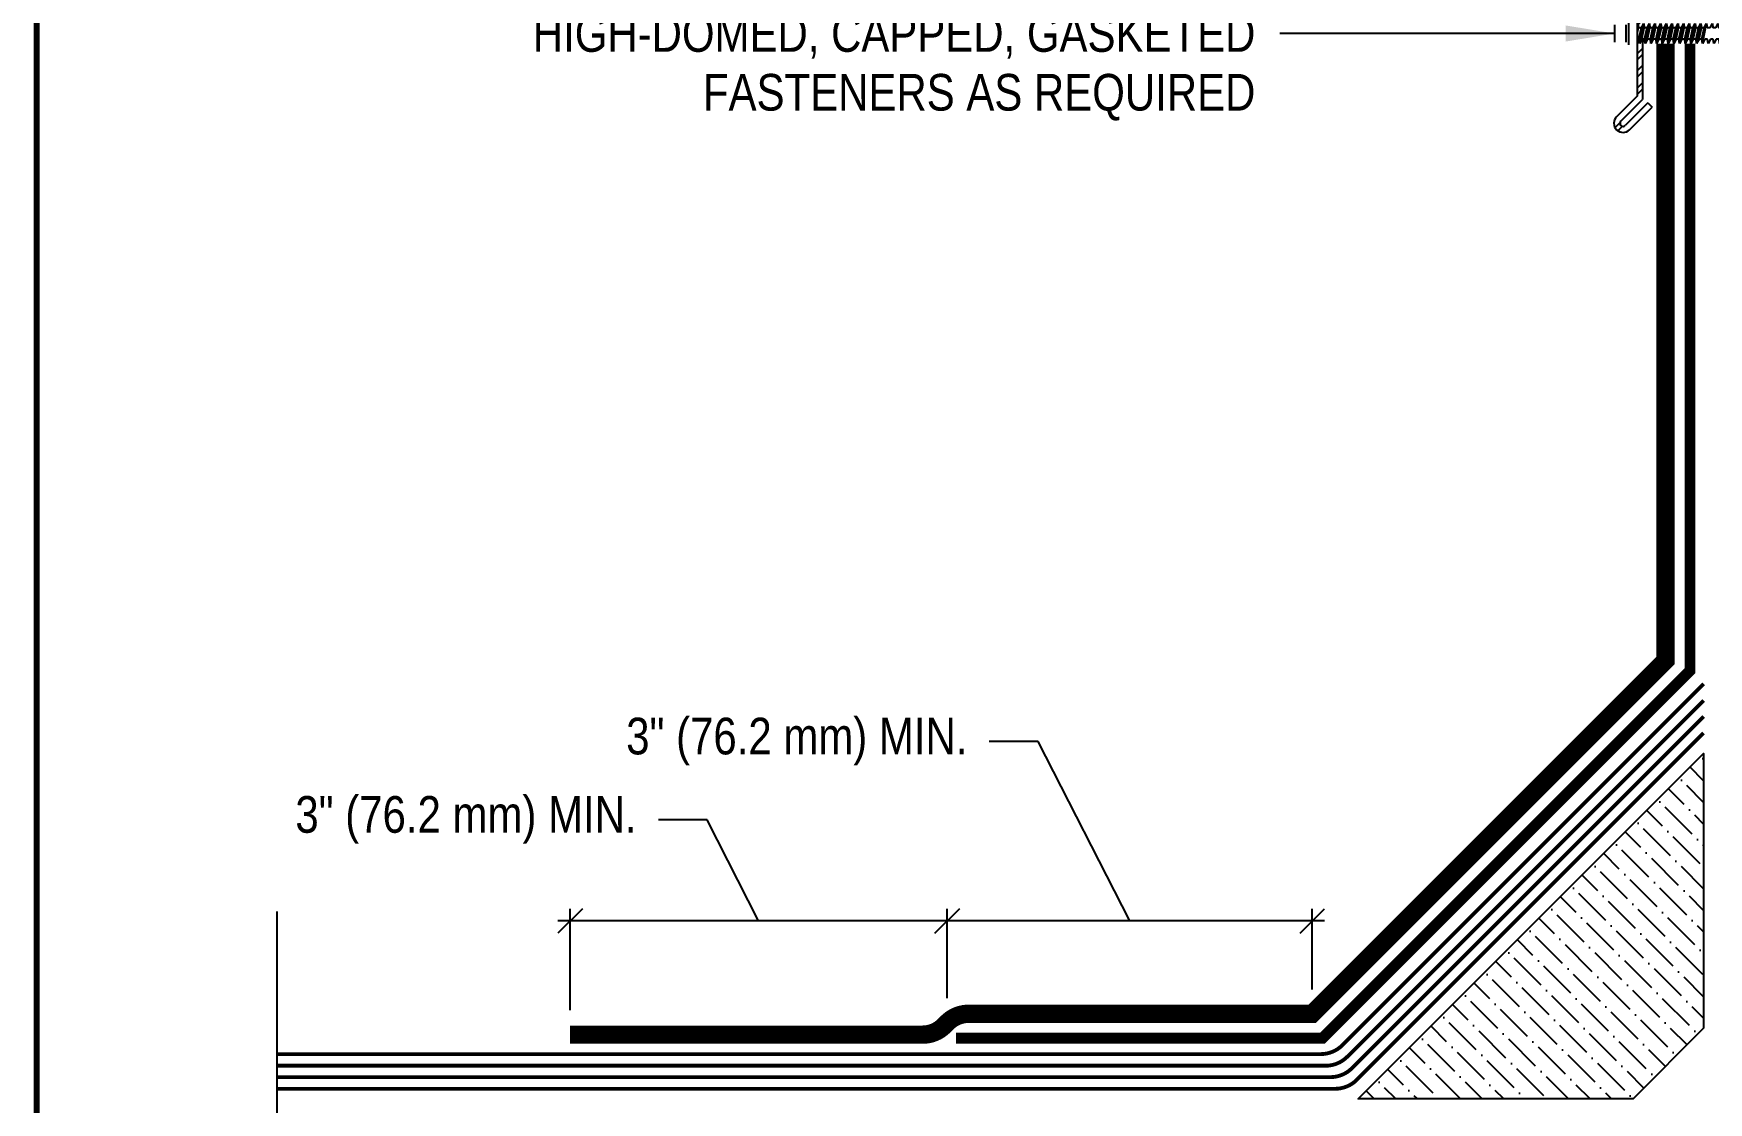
# Model space of a CAD drawing. Header units: inches. Extents: x -556 to -536, y -151 to -134.3.
# Drawn here: x -556 to -547.42, y -145.74 to -140.26 of the extents above; entities that cross this region are included whole.
import ezdxf
from ezdxf.enums import TextEntityAlignment as Align

# ---------------------------------------------------------------- set-up
doc = ezdxf.new("R2010")
doc.units = ezdxf.units.IN
doc.header["$MEASUREMENT"] = 0
doc.layers.get('0').update_dxf_attribs({"linetype": 'CONTINUOUS'})
doc.layers.get('DEFPOINTS').update_dxf_attribs({"linetype": 'CONTINUOUS'})
for name, color, linetype in [('FSBP-ACCESSORY-FIRESTONE', 7, 'CONTINUOUS'), ('FSBP-ACCESSORY-OTHER', 7, 'CONTINUOUS'), ('FSBP-ANNO-LABEL', 7, 'CONTINUOUS'), ('FSBP-COVERBOARD_CANT', 46, 'CONTINUOUS'), ('FSBP-INSULATION', 7, 'CONTINUOUS'), ('FSBP-MEMBRANE', 7, 'CONTINUOUS'), ('FSBP-TTLB-BORDER', 7, 'CONTINUOUS'), ('FSBP-TTLB-TEXT', 7, 'CONTINUOUS')]:
    doc.layers.add(name, color=color, linetype=linetype)
doc.styles.add('ARIAL', font='ARIAL.TTF')
doc.styles.add('ARIAL_BOLD', font='ariblk.TTF')
doc.styles.add('ARIAL_NAR', font='ARIALN.TTF')
doc.dimstyles.new('FSBP-DIM', dxfattribs={"dimtxt": 0.1875, "dimasz": 0.125, "dimexe": 0.0625, "dimexo": 0.125, "dimgap": 0.125, "dimtad": 0, "dimdec": 0, "dimzin": 1, "dimdsep": 46, "dimlunit": 4, "dimtxsty": 'ARIAL_NAR', "dimblk": 'OBLIQUE', "dimcen": 0.09375, "dimdle": 0.0625, "dimclrd": 256, "dimclre": 256, "dimclrt": 256, "dimadec": 0, "dimazin": 0, "dimtfac": 1, "dimtdec": 0, "dimtmove": 1, "dimatfit": 3, "dimfxl": 0, "dimtolj": 1, "dimtzin": 0, "dimlwd": -1, "dimlwe": -1, "dimarcsym": 0})
doc.dimstyles.new('FSBP-LEADER', dxfattribs={"dimtxt": 0.1875, "dimasz": 0.25, "dimexe": 0.0625, "dimexo": 0.125, "dimgap": 0.125, "dimtad": 0, "dimtih": 1, "dimtoh": 1, "dimdec": 4, "dimzin": 0, "dimdsep": 46, "dimlunit": 4, "dimtxsty": 'ARIAL_NAR', "dimcen": 0.09375, "dimclrd": 256, "dimclre": 256, "dimclrt": 256, "dimadec": 0, "dimazin": 0, "dimtfac": 1, "dimtdec": 4, "dimtofl": 0, "dimtmove": 0, "dimatfit": 3, "dimfxl": 0, "dimtolj": 1, "dimtzin": 0, "dimlwd": -1, "dimlwe": -1, "dimarcsym": 0})

# ---------------------------------------------------------------- blocks, each defined once
blk = doc.blocks.new('FSBP_AG_FASTENER_2')
at = {"layer": 'FSBP-ACCESSORY-FIRESTONE'}
for p, q in [((0.1640625, 0.046875), (0, 0)), ((0, 0), (0.1640625, -0.046875)), ((0.1683085583788397, 0.08203125), (0.1640625, 0.046875)), ((0.1875, 0.046875), (0.1683085583788397, 0.08203125)), ((0.1875, 0.046875), (0.2109375, 0.046875)), ((0.2151835583788397, 0.08203125), (0.2109375, 0.046875)), ((0.234375, 0.046875), (0.2151835583788397, 0.08203125)), ((0.234375, 0.046875), (0.2578125, 0.046875)), ((0.2620585583788397, 0.08203125), (0.2578125, 0.046875)), ((0.28125, 0.046875), (0.2620585583788397, 0.08203125)), ((0.28125, 0.046875), (0.3046875, 0.046875)), ((0.3089335583788397, 0.08203125), (0.3046875, 0.046875)), ((0.328125, 0.046875), (0.3089335583788397, 0.08203125)), ((0.328125, 0.046875), (0.3515625, 0.046875)), ((0.3558085583788397, 0.08203125), (0.3515625, 0.046875)), ((0.375, 0.046875), (0.3558085583788397, 0.08203125)), ((0.375, 0.046875), (0.3984375, 0.046875)), ((0.4026835583788397, 0.08203125), (0.3984375, 0.046875)), ((0.421875, 0.046875), (0.4026835583788397, 0.08203125)), ((0.421875, 0.046875), (0.4453125, 0.046875)), ((0.4495585583788397, 0.08203125), (0.4453125, 0.046875)), ((0.46875, 0.046875), (0.4495585583788397, 0.08203125)), ((0.46875, 0.046875), (0.4921875, 0.046875)), ((0.4964335583788397, 0.08203125), (0.4921875, 0.046875)), ((0.515625, 0.046875), (0.4964335583788397, 0.08203125)), ((0.515625, 0.046875), (0.5390625, 0.046875)), ((0.5433085583788397, 0.08203125), (0.5390625, 0.046875)), ((0.5625, 0.046875), (0.5433085583788397, 0.08203125)), ((0.5625, 0.046875), (0.5859375, 0.046875)), ((0.5901835583788397, 0.08203125), (0.5859375, 0.046875)), ((0.609375, 0.046875), (0.5901835583788397, 0.08203125)), ((0.609375, 0.046875), (0.6328125, 0.046875)), ((0.6370585583788397, 0.08203125), (0.6328125, 0.046875)), ((0.65625, 0.046875), (0.6370585583788397, 0.08203125)), ((0.65625, 0.046875), (0.6796875, 0.046875)), ((0.6839335583788397, 0.08203125), (0.6796875, 0.046875)), ((0.703125, 0.046875), (0.6839335583788397, 0.08203125)), ((0.703125, 0.046875), (0.7265625, 0.046875)), ((0.7308085583788397, 0.08203125), (0.7265625, 0.046875)), ((0.75, 0.046875), (0.7308085583788397, 0.08203125)), ((0.75, 0.046875), (0.7734375, 0.046875)), ((0.7776835583788397, 0.08203125), (0.7734375, 0.046875)), ((0.796875, 0.046875), (0.7776835583788397, 0.08203125)), ((0.796875, 0.046875), (0.8203125, 0.046875)), ((0.8245585583788397, 0.08203125), (0.8203125, 0.046875)), ((0.84375, 0.046875), (0.8245585583788397, 0.08203125)), ((0.84375, 0.046875), (0.8671875, 0.046875)), ((0.8714335583788397, 0.08203125), (0.8671875, 0.046875)), ((0.890625, 0.046875), (0.8714335583788397, 0.08203125)), ((0.890625, 0.046875), (0.9140625, 0.046875)), ((0.9183085583788397, 0.08203125), (0.9140625, 0.046875)), ((0.9375, 0.046875), (0.9183085583788397, 0.08203125)), ((0.9375, 0.046875), (0.9609375, 0.046875)), ((0.9651835583788397, 0.08203125), (0.9609375, 0.046875)), ((0.984375, 0.046875), (0.9651835583788397, 0.08203125)), ((0.984375, 0.046875), (1.0078125, 0.046875)), ((1.01205855837884, 0.08203125), (1.0078125, 0.046875)), ((1.03125, 0.046875), (1.01205855837884, 0.08203125)), ((1.03125, 0.046875), (1.0546875, 0.046875)), ((1.05893355837884, 0.08203125), (1.0546875, 0.046875)), ((1.093806119277815, -0.08203125), (1.05893355837884, 0.08203125)), ((1.078125, 0.046875), (1.05893355837884, 0.08203125)), ((1.078125, 0.046875), (1.05893355837884, 0.08203125)), ((1.098052177656541, -0.046875), (1.078125, 0.046875)), ((1.098052177656541, -0.046875), (1.078125, 0.046875)), ((1.078125, 0.046875), (1.1015625, 0.046875)), ((1.078125, 0.046875), (1.1015625, 0.046875)), ((1.10580855837884, 0.08203125), (1.1015625, 0.046875)), ((1.121489677656541, -0.046875), (1.1015625, 0.046875)), ((1.121489677656541, -0.046875), (1.1015625, 0.046875)), ((1.140681119277815, -0.08203125), (1.10580855837884, 0.08203125)), ((1.125, 0.046875), (1.10580855837884, 0.08203125)), ((1.125, 0.046875), (1.10580855837884, 0.08203125)), ((1.144927177656541, -0.046875), (1.125, 0.046875)), ((1.144927177656541, -0.046875), (1.125, 0.046875)), ((1.125, 0.046875), (1.1484375, 0.046875)), ((1.125, 0.046875), (1.1484375, 0.046875)), ((1.15268355837884, 0.08203125), (1.1484375, 0.046875)), ((1.168364677656541, -0.046875), (1.1484375, 0.046875)), ((1.168364677656541, -0.046875), (1.1484375, 0.046875)), ((1.187556119277815, -0.08203125), (1.15268355837884, 0.08203125)), ((1.171875, 0.046875), (1.15268355837884, 0.08203125)), ((1.171875, 0.046875), (1.15268355837884, 0.08203125)), ((1.191802177656541, -0.046875), (1.171875, 0.046875)), ((1.191802177656541, -0.046875), (1.171875, 0.046875)), ((1.171875, 0.046875), (1.1953125, 0.046875)), ((1.171875, 0.046875), (1.1953125, 0.046875)), ((1.19955855837884, 0.08203125), (1.1953125, 0.046875)), ((1.215239677656541, -0.046875), (1.1953125, 0.046875)), ((1.215239677656541, -0.046875), (1.1953125, 0.046875)), ((1.234431119277815, -0.08203125), (1.19955855837884, 0.08203125)), ((1.21875, 0.046875), (1.19955855837884, 0.08203125)), ((1.21875, 0.046875), (1.19955855837884, 0.08203125)), ((1.238677177656541, -0.046875), (1.21875, 0.046875)), ((1.238677177656541, -0.046875), (1.21875, 0.046875)), ((1.21875, 0.046875), (1.2421875, 0.046875)), ((1.21875, 0.046875), (1.2421875, 0.046875)), ((1.24643355837884, 0.08203125), (1.2421875, 0.046875)), ((1.262114677656541, -0.046875), (1.2421875, 0.046875)), ((1.262114677656541, -0.046875), (1.2421875, 0.046875)), ((1.281306119277815, -0.08203125), (1.24643355837884, 0.08203125)), ((1.265625, 0.046875), (1.24643355837884, 0.08203125)), ((1.265625, 0.046875), (1.24643355837884, 0.08203125)), ((1.285552177656541, -0.046875), (1.265625, 0.046875)), ((1.285552177656541, -0.046875), (1.265625, 0.046875)), ((1.265625, 0.046875), (1.2890625, 0.046875)), ((1.265625, 0.046875), (1.2890625, 0.046875)), ((1.29330855837884, 0.08203125), (1.2890625, 0.046875)), ((1.308989677656541, -0.046875), (1.2890625, 0.046875)), ((1.308989677656541, -0.046875), (1.2890625, 0.046875)), ((1.328181119277815, -0.08203125), (1.29330855837884, 0.08203125)), ((1.3125, 0.046875), (1.29330855837884, 0.08203125)), ((1.3125, 0.046875), (1.29330855837884, 0.08203125)), ((1.332427177656541, -0.046875), (1.3125, 0.046875)), ((1.332427177656541, -0.046875), (1.3125, 0.046875)), ((1.3125, 0.046875), (1.3359375, 0.046875)), ((1.3125, 0.046875), (1.3359375, 0.046875)), ((1.34018355837884, 0.08203125), (1.3359375, 0.046875)), ((1.355864677656541, -0.046875), (1.3359375, 0.046875)), ((1.355864677656541, -0.046875), (1.3359375, 0.046875)), ((1.375056119277815, -0.08203125), (1.34018355837884, 0.08203125)), ((1.359375, 0.046875), (1.34018355837884, 0.08203125)), ((1.359375, 0.046875), (1.34018355837884, 0.08203125)), ((1.379302177656541, -0.046875), (1.359375, 0.046875)), ((1.379302177656541, -0.046875), (1.359375, 0.046875)), ((1.359375, 0.046875), (1.3828125, 0.046875)), ((1.359375, 0.046875), (1.3828125, 0.046875)), ((1.38705855837884, 0.08203125), (1.3828125, 0.046875)), ((1.402739677656541, -0.046875), (1.3828125, 0.046875)), ((1.402739677656541, -0.046875), (1.3828125, 0.046875)), ((1.421931119277815, -0.08203125), (1.38705855837884, 0.08203125)), ((1.40625, 0.046875), (1.38705855837884, 0.08203125)), ((1.40625, 0.046875), (1.38705855837884, 0.08203125)), ((1.426177177656541, -0.046875), (1.40625, 0.046875)), ((1.426177177656541, -0.046875), (1.40625, 0.046875)), ((1.40625, 0.046875), (1.4296875, 0.046875)), ((1.40625, 0.046875), (1.4296875, 0.046875)), ((1.43393355837884, 0.08203125), (1.4296875, 0.046875)), ((1.449614677656541, -0.046875), (1.4296875, 0.046875)), ((1.449614677656541, -0.046875), (1.4296875, 0.046875)), ((1.468806119277815, -0.08203125), (1.43393355837884, 0.08203125)), ((1.453125, 0.046875), (1.43393355837884, 0.08203125)), ((1.453125, 0.046875), (1.43393355837884, 0.08203125)), ((1.473052177656541, -0.046875), (1.453125, 0.046875)), ((1.473052177656541, -0.046875), (1.453125, 0.046875)), ((1.453125, 0.046875), (1.4765625, 0.046875)), ((1.453125, 0.046875), (1.4765625, 0.046875)), ((1.48080855837884, 0.08203125), (1.4765625, 0.046875)), ((1.496489677656541, -0.046875), (1.4765625, 0.046875)), ((1.496489677656541, -0.046875), (1.4765625, 0.046875)), ((1.515681119277815, -0.08203125), (1.48080855837884, 0.08203125)), ((1.5, 0.046875), (1.48080855837884, 0.08203125)), ((1.5, 0.046875), (1.48080855837884, 0.08203125)), ((1.519927177656541, -0.046875), (1.5, 0.046875)), ((1.519927177656541, -0.046875), (1.5, 0.046875)), ((1.5, 0.046875), (1.5234375, 0.046875)), ((1.5, 0.046875), (1.5234375, 0.046875)), ((1.52768355837884, 0.08203125), (1.5234375, 0.046875)), ((1.543364677656541, -0.046875), (1.5234375, 0.046875)), ((1.543364677656541, -0.046875), (1.5234375, 0.046875)), ((1.562556119277815, -0.08203125), (1.52768355837884, 0.08203125)), ((1.546875, 0.046875), (1.52768355837884, 0.08203125)), ((1.546875, 0.046875), (1.52768355837884, 0.08203125)), ((1.566802177656541, -0.046875), (1.546875, 0.046875)), ((1.566802177656541, -0.046875), (1.546875, 0.046875)), ((1.546875, 0.046875), (1.5703125, 0.046875)), ((1.546875, 0.046875), (1.5703125, 0.046875)), ((1.57455855837884, 0.08203125), (1.5703125, 0.046875)), ((1.590239677656541, -0.046875), (1.5703125, 0.046875)), ((1.590239677656541, -0.046875), (1.5703125, 0.046875)), ((1.609431119277815, -0.08203125), (1.57455855837884, 0.08203125)), ((1.59375, 0.046875), (1.57455855837884, 0.08203125)), ((1.59375, 0.046875), (1.57455855837884, 0.08203125)), ((1.613677177656541, -0.046875), (1.59375, 0.046875)), ((1.613677177656541, -0.046875), (1.59375, 0.046875)), ((1.59375, 0.046875), (1.6171875, 0.046875)), ((1.59375, 0.046875), (1.6171875, 0.046875)), ((1.62143355837884, 0.08203125), (1.6171875, 0.046875)), ((1.62143355837884, 0.08203125), (1.6171875, 0.046875)), ((1.625, 0.01012007726967568), (1.6171875, 0.046875)), ((1.625, 0.06525246136538954), (1.62143355837884, 0.08203125)), ((1.625, 0.06525246136538954), (1.62143355837884, 0.08203125)), ((1.625, 0.07549798815762188), (1.62143355837884, 0.08203125)), ((1.625, 0.07549798815762188), (1.62143355837884, 0.08203125)), ((0.1640625, -0.046875), (0.1839896776565411, -0.046875)), ((0.1839896776565411, -0.046875), (0.203181119277815, -0.08203125)), ((0.203181119277815, -0.08203125), (0.2074271776565411, -0.046875)), ((0.2074271776565411, -0.046875), (0.2308646776565411, -0.046875)), ((0.2308646776565411, -0.046875), (0.250056119277815, -0.08203125)), ((0.250056119277815, -0.08203125), (0.2543021776565411, -0.04687499999994316)), ((0.2543021776565411, -0.04687499999994316), (0.2777396776565411, -0.046875)), ((0.2777396776565411, -0.046875), (0.296931119277815, -0.08203125)), ((0.296931119277815, -0.08203125), (0.3011771776565411, -0.04687499999994316)), ((0.3011771776565411, -0.04687499999994316), (0.3246146776565411, -0.046875)), ((0.3246146776565411, -0.046875), (0.343806119277815, -0.08203125)), ((0.343806119277815, -0.08203125), (0.3480521776565411, -0.046875)), ((0.3480521776565411, -0.046875), (0.3714896776565411, -0.046875)), ((0.3714896776565411, -0.046875), (0.390681119277815, -0.08203125)), ((0.390681119277815, -0.08203125), (0.3949271776565411, -0.046875)), ((0.3949271776565411, -0.046875), (0.4183646776565411, -0.046875)), ((0.4183646776565411, -0.046875), (0.437556119277815, -0.08203125)), ((0.437556119277815, -0.08203125), (0.4418021776566547, -0.046875)), ((0.4418021776566547, -0.046875), (0.4652396776565411, -0.046875)), ((0.4652396776565411, -0.046875), (0.484431119277815, -0.08203125)), ((0.484431119277815, -0.08203125), (0.4886771776565411, -0.046875)), ((0.4886771776565411, -0.046875), (0.5121146776565411, -0.046875)), ((0.5121146776565411, -0.046875), (0.531306119277815, -0.08203125)), ((0.531306119277815, -0.08203125), (0.5355521776565411, -0.04687499999994316)), ((0.5355521776565411, -0.04687499999994316), (0.5589896776565411, -0.046875)), ((0.5589896776565411, -0.046875), (0.578181119277815, -0.08203125)), ((0.578181119277815, -0.08203125), (0.5824271776565411, -0.04687499999994316)), ((0.5824271776565411, -0.04687499999994316), (0.6058646776565411, -0.046875)), ((0.6058646776565411, -0.046875), (0.625056119277815, -0.08203125)), ((0.625056119277815, -0.08203125), (0.6293021776565411, -0.04687499999994316)), ((0.6293021776565411, -0.04687499999994316), (0.6527396776565411, -0.046875)), ((0.6527396776565411, -0.046875), (0.671931119277815, -0.08203125)), ((0.671931119277815, -0.08203125), (0.6761771776566547, -0.04687499999994316)), ((0.6761771776566547, -0.04687499999994316), (0.6996146776565411, -0.046875)), ((0.6996146776565411, -0.046875), (0.718806119277815, -0.08203125)), ((0.718806119277815, -0.08203125), (0.7230521776566547, -0.046875)), ((0.7230521776566547, -0.046875), (0.7464896776565411, -0.046875)), ((0.7464896776565411, -0.046875), (0.765681119277815, -0.08203125)), ((0.765681119277815, -0.08203125), (0.7699271776565411, -0.046875)), ((0.7699271776565411, -0.046875), (0.7933646776565411, -0.046875)), ((0.7933646776565411, -0.046875), (0.812556119277815, -0.08203125)), ((0.812556119277815, -0.08203125), (0.8168021776565411, -0.04687499999994316)), ((0.8168021776565411, -0.04687499999994316), (0.8402396776565411, -0.046875)), ((0.8402396776565411, -0.046875), (0.859431119277815, -0.08203125)), ((0.859431119277815, -0.08203125), (0.8636771776565411, -0.04687499999994316)), ((0.8636771776565411, -0.04687499999994316), (0.8871146776565411, -0.046875)), ((0.8871146776565411, -0.046875), (0.906306119277815, -0.08203125)), ((0.906306119277815, -0.08203125), (0.9105521776565411, -0.046875)), ((0.9105521776565411, -0.046875), (0.9339896776565411, -0.046875)), ((0.9339896776565411, -0.046875), (0.953181119277815, -0.08203125)), ((0.953181119277815, -0.08203125), (0.9574271776565411, -0.046875)), ((0.9574271776565411, -0.046875), (0.9808646776565411, -0.046875)), ((0.9808646776565411, -0.046875), (1.000056119277815, -0.08203125)), ((1.000056119277815, -0.08203125), (1.004302177656541, -0.046875)), ((1.004302177656541, -0.046875), (1.027739677656541, -0.046875)), ((1.027739677656541, -0.046875), (1.046931119277815, -0.08203125)), ((1.046931119277815, -0.08203125), (1.051177177656541, -0.046875)), ((1.051177177656541, -0.046875), (1.074614677656541, -0.046875)), ((1.074614677656541, -0.046875), (1.093806119277815, -0.08203125)), ((1.093806119277815, -0.08203125), (1.098052177656541, -0.046875)), ((1.093806119277815, -0.08203125), (1.098052177656541, -0.046875)), ((1.098052177656541, -0.046875), (1.121489677656541, -0.046875)), ((1.098052177656541, -0.046875), (1.121489677656541, -0.046875)), ((1.121489677656541, -0.046875), (1.140681119277815, -0.08203125)), ((1.140681119277815, -0.08203125), (1.144927177656541, -0.046875)), ((1.140681119277815, -0.08203125), (1.144927177656541, -0.046875)), ((1.144927177656541, -0.046875), (1.168364677656541, -0.046875)), ((1.144927177656541, -0.046875), (1.168364677656541, -0.046875)), ((1.168364677656541, -0.046875), (1.187556119277815, -0.08203125)), ((1.187556119277815, -0.08203125), (1.191802177656541, -0.046875)), ((1.187556119277815, -0.08203125), (1.191802177656541, -0.046875)), ((1.191802177656541, -0.046875), (1.215239677656541, -0.046875)), ((1.191802177656541, -0.046875), (1.215239677656541, -0.046875)), ((1.215239677656541, -0.046875), (1.234431119277815, -0.08203125)), ((1.234431119277815, -0.08203125), (1.238677177656541, -0.046875)), ((1.234431119277815, -0.08203125), (1.238677177656541, -0.046875)), ((1.238677177656541, -0.046875), (1.262114677656541, -0.046875)), ((1.238677177656541, -0.046875), (1.262114677656541, -0.046875)), ((1.262114677656541, -0.046875), (1.281306119277815, -0.08203125)), ((1.281306119277815, -0.08203125), (1.285552177656541, -0.046875)), ((1.281306119277815, -0.08203125), (1.285552177656541, -0.046875)), ((1.285552177656541, -0.046875), (1.308989677656541, -0.046875)), ((1.285552177656541, -0.046875), (1.308989677656541, -0.046875)), ((1.308989677656541, -0.046875), (1.328181119277815, -0.08203125)), ((1.328181119277815, -0.08203125), (1.332427177656541, -0.046875)), ((1.328181119277815, -0.08203125), (1.332427177656541, -0.046875)), ((1.332427177656541, -0.046875), (1.355864677656541, -0.046875)), ((1.332427177656541, -0.046875), (1.355864677656541, -0.046875)), ((1.355864677656541, -0.046875), (1.375056119277815, -0.08203125)), ((1.375056119277815, -0.08203125), (1.379302177656541, -0.046875)), ((1.375056119277815, -0.08203125), (1.379302177656541, -0.046875)), ((1.379302177656541, -0.046875), (1.402739677656541, -0.046875)), ((1.379302177656541, -0.046875), (1.402739677656541, -0.046875)), ((1.402739677656541, -0.046875), (1.421931119277815, -0.08203125)), ((1.421931119277815, -0.08203125), (1.426177177656541, -0.046875)), ((1.421931119277815, -0.08203125), (1.426177177656541, -0.046875)), ((1.426177177656541, -0.046875), (1.449614677656541, -0.046875)), ((1.426177177656541, -0.046875), (1.449614677656541, -0.046875)), ((1.449614677656541, -0.046875), (1.468806119277815, -0.08203125)), ((1.468806119277815, -0.08203125), (1.473052177656541, -0.046875)), ((1.468806119277815, -0.08203125), (1.473052177656541, -0.046875)), ((1.473052177656541, -0.046875), (1.496489677656541, -0.046875)), ((1.473052177656541, -0.046875), (1.496489677656541, -0.046875)), ((1.496489677656541, -0.046875), (1.515681119277815, -0.08203125)), ((1.515681119277815, -0.08203125), (1.519927177656541, -0.046875)), ((1.515681119277815, -0.08203125), (1.519927177656541, -0.046875)), ((1.519927177656541, -0.046875), (1.543364677656541, -0.046875)), ((1.519927177656541, -0.046875), (1.543364677656541, -0.046875)), ((1.543364677656541, -0.046875), (1.562556119277815, -0.08203125)), ((1.562556119277815, -0.08203125), (1.566802177656541, -0.046875)), ((1.562556119277815, -0.08203125), (1.566802177656541, -0.046875)), ((1.566802177656541, -0.046875), (1.590239677656541, -0.046875)), ((1.566802177656541, -0.046875), (1.590239677656541, -0.046875)), ((1.590239677656541, -0.046875), (1.609431119277815, -0.08203125)), ((1.609431119277815, -0.08203125), (1.613677177656541, -0.046875)), ((1.609431119277815, -0.08203125), (1.613677177656541, -0.046875)), ((1.613677177656541, -0.046875), (1.625, -0.046875)), ((1.613677177656541, -0.046875), (1.625, -0.046875))]:
    blk.add_line(p, q, dxfattribs=at)
for points in [[(0.1740260888283274, 0), (0, 0)], [(1.6953125, -0.09375), (1.6953125, 0.09375)], [(1.71875, -0.0703125), (1.71875, 0.0703125)], [(1.8125, 0.0703125), (1.8125, -0.0703125)]]:
    blk.add_lwpolyline(points, dxfattribs=at)
blk = doc.blocks.new('_OBLIQUE')
at = {"color": 0, "linetype": 'ByBlock'}
blk.add_line((-0.5, -0.5), (0.5, 0.5), dxfattribs=at)
blk = doc.blocks.new('*D3')
at = {"layer": 'DEFPOINTS', "color": 0}
for p in [(-551.3213212952422, -144.8056464787408), (-551.3213212952422, -145.3267119495472), (-549.4526570294448, -145.2809473841077)]:
    blk.add_point(p, dxfattribs=at)
at = {"layer": 'FSBP-ANNO-LABEL'}
for p, q in [((-550.8558759103026, -143.8875453527506), (-551.1058759103026, -143.8875453527506)), ((-550.3869891623435, -144.8056464787408), (-550.8558759103026, -143.8875453527506)), ((-549.3901570294448, -144.8056464787408), (-551.3838212952422, -144.8056464787408)), ((-551.3213212952422, -145.2017119495472), (-551.3213212952422, -144.7431464787408)), ((-549.4526570294448, -145.1559473841077), (-549.4526570294448, -144.7431464787408))]:
    blk.add_line(p, q, dxfattribs=at)
at = {"layer": 'FSBP-ANNO-LABEL', "xscale": 0.125, "yscale": 0.125, "zscale": 0.125, "rotation": 180}
blk.add_blockref('_OBLIQUE', (-551.3213212952422, -144.8056464787408), dxfattribs=at)
at = {"layer": 'FSBP-ANNO-LABEL', "xscale": 0.125, "yscale": 0.125, "zscale": 0.125}
blk.add_blockref('_OBLIQUE', (-549.4526570294448, -144.8056464787408), dxfattribs=at)
at = {"layer": 'FSBP-ANNO-LABEL', "insert": (-552.0909969880653, -143.8875453527506), "char_height": 0.1875, "attachment_point": 5, "style": 'ARIAL_NAR'}
blk.add_mtext('\\A1;3" (76.2 mm) MIN.', dxfattribs=at)
blk = doc.blocks.new('*D4')
at = {"layer": 'DEFPOINTS', "color": 0}
for p in [(-553.2514299712135, -144.8056464787408), (-551.3213212952422, -145.3267119495472), (-553.2514299712135, -145.3879786341076)]:
    blk.add_point(p, dxfattribs=at)
at = {"layer": 'FSBP-ANNO-LABEL'}
for p, q in [((-552.5493467774654, -144.2886883074279), (-552.7993467774654, -144.2886883074279)), ((-552.2863756332279, -144.8056464787408), (-552.5493467774654, -144.2886883074279)), ((-551.2588212952422, -144.8056464787408), (-553.3139299712135, -144.8056464787408)), ((-553.2514299712135, -145.2629786341076), (-553.2514299712135, -144.7431464787408)), ((-551.3213212952422, -145.2017119495472), (-551.3213212952422, -144.7431464787408))]:
    blk.add_line(p, q, dxfattribs=at)
at = {"layer": 'FSBP-ANNO-LABEL', "xscale": 0.125, "yscale": 0.125, "zscale": 0.125, "rotation": 180}
blk.add_blockref('_OBLIQUE', (-553.2514299712135, -144.8056464787408), dxfattribs=at)
at = {"layer": 'FSBP-ANNO-LABEL', "xscale": 0.125, "yscale": 0.125, "zscale": 0.125}
blk.add_blockref('_OBLIQUE', (-551.3213212952422, -144.8056464787408), dxfattribs=at)
at = {"layer": 'FSBP-ANNO-LABEL', "insert": (-553.7844678552281, -144.2886883074279), "char_height": 0.1875, "attachment_point": 5, "style": 'ARIAL_NAR'}
blk.add_mtext('\\A1;3" (76.2 mm) MIN.', dxfattribs=at)
blk = doc.blocks.new('TTLB-ASPHALT_1')
at = {"layer": 'FSBP-TTLB-BORDER', "const_width": 0.03125}
blk.add_lwpolyline([(20, 0), (20, 13), (0, 13), (0, 0)], dxfattribs=at)
at = {"layer": 'FSBP-TTLB-TEXT'}
for tag, height, style, p in [('DETAIL_DESCP_LINE_1', 0.21875, 'ARIAL_BOLD', (9.832748116198076, -0.375)), ('ISSUE_REV_DATE', 0.21875, 'ARIAL', (15.84069633627263, -0.7282559425942452)), ('DETAIL_NUMBER', 0.4375, 'ARIAL', (18.42055248367797, -0.8931630692489421))]:
    blk.add_attdef(tag, text='', height=height, dxfattribs=dict(at, style=style)).set_placement(p, align=Align.MIDDLE_CENTER)
at = {"layer": 'FSBP-TTLB-TEXT', "style": 'ARIAL'}
blk.add_attdef('ACCPT_SYSTEMS', text='', height=0.21875, dxfattribs=at).set_placement((11.49438170418193, -1.125), align=Align.MIDDLE_LEFT)

msp = doc.modelspace()

# ---------------------------------------------------------------- hatches: boundary and pattern name
at = {"layer": 'FSBP-ACCESSORY-OTHER'}
h = msp.add_hatch(dxfattribs=at)
h.set_pattern_fill('STEEL', color=256, scale=0.5, style=0)
h.set_pattern_definition([(45, (-628.8636679342544, 63.40356464149292), (-0.04419417382415922, 0.04419417382415922), []), (45, (-628.8636679342544, 63.43481464149292), (-0.04419417382415922, 0.04419417382415922), [])])
h.paths.add_polyline_path([(-544.1384460630625, -139.3254474935359), (-547.7875565839414, -139.3254474935355), (-547.7875565839415, -140.2157612509373), (-547.7853275579282, -140.2116779622858), (-547.7826737714414, -140.2336506185358), (-547.7680253339414, -140.2336506185358), (-547.7618981039268, -140.2224263220783), (-547.7618981039269, -139.3511059735504), (-544.1641045430769, -139.3511059735503), (-544.164104543077, -140.2224263220783), (-544.1579773130624, -140.2336506185358), (-544.1433288755624, -140.2336506185358), (-544.1406750890756, -140.2116779622858), (-544.1384460630624, -140.2157612509373), (-544.1384460630624, -140.1237873372858)])
h.paths.add_polyline_path([(-547.7618981039268, -140.2922443685358), (-547.7658313824768, -140.2922443685358), (-547.7778260334901, -140.3142170247858), (-547.7804798199768, -140.2922443685358), (-547.7875565839414, -140.2922443685358), (-547.7875565839414, -140.4021076497858), (-547.7875565839415, -140.582799330171), (-547.894413377142, -140.6896561233713, 1), (-547.8281221164057, -140.7559473841076), (-547.7121124101174, -140.6399376778192), (-547.7342094970293, -140.6178405909072), (-547.8502192033177, -140.7338502971955, -1), (-547.8723162902298, -140.7117532102835), (-547.7618981039267, -140.6013350239802)])
h.paths.add_polyline_path([(-544.1384460630624, -140.2922443685358), (-544.1455228270271, -140.2922443685358), (-544.1481766135138, -140.3142170247859), (-544.1601712645271, -140.2922443685358), (-544.1641045430771, -140.2922443685358), (-544.1641045430771, -140.6013350239803), (-544.0536863567739, -140.7117532102835, -1), (-544.0757834436861, -140.7338502971955), (-544.1917931499745, -140.6178405909071), (-544.2138902368865, -140.6399376778192), (-544.0978805305981, -140.7559473841076, 1), (-544.0315892698618, -140.6896561233713), (-544.1384460630624, -140.5827993301709)])
at = {"layer": 'FSBP-COVERBOARD_CANT'}
h = msp.add_hatch(dxfattribs=at)
h.set_pattern_fill('ANSI36', color=256, scale=0.625, style=0)
h.set_pattern_definition([(135, (-405.0647053816572, -100.52624305337), (-0.04143203796014927, 0.1519174725205473), [0.1953125, -0.0390625, 0, -0.0390625])])
h.paths.add_polyline_path([(-547.4490761343513, -143.9491179311412), (-547.4490761343515, -145.3553679311412), (-547.8105930873178, -145.7168848841076), (-549.2168430873178, -145.7168848841076)])

# ---------------------------------------------------------------- linework, layer by layer
at = {"layer": 'FSBP-ACCESSORY-OTHER', "linetype": 'Continuous'}
for p, q in [((-547.7875565839415, -140.5827993301709), (-547.7875565839414, -139.3254474935355)), ((-547.7618981039268, -140.2922443685358), (-547.7618981039267, -140.6013350239803)), ((-547.7875565839415, -140.5827993301709), (-547.894413377142, -140.6896561233713)), ((-547.8723162902298, -140.7117532102835), (-547.7618981039267, -140.6013350239803)), ((-547.7342094970293, -140.6178405909071), (-547.8502192033177, -140.7338502971955)), ((-547.8281221164057, -140.7559473841076), (-547.7121124101172, -140.6399376778192))]:
    msp.add_line(p, q, dxfattribs=at)
at = {"layer": 'FSBP-ACCESSORY-OTHER'}
msp.add_line((-547.7342094970293, -140.6178405909071), (-547.7121124101172, -140.6399376778192), dxfattribs=at)
at = {"layer": 'FSBP-ACCESSORY-OTHER', "linetype": 'Continuous'}
for radius, start, end in [(0.04687500000004309, 135.0000000000307, 315.0000000000307), (0.01562500000002274, 135, 315)]:
    msp.add_arc((-547.8612677467738, -140.7228017537395), radius, start, end, dxfattribs=at)
at = {"layer": 'FSBP-COVERBOARD_CANT'}
msp.add_lwpolyline([(-547.4490761343513, -145.3553679311412), (-547.8105930873178, -145.7168848841076), (-549.2168430873178, -145.7168848841076), (-547.4490761343513, -143.9491179311412)], close=True, dxfattribs=at)
at = {"layer": 'FSBP-INSULATION', "linetype": 'Continuous'}
msp.add_lwpolyline([(-554.7514299712134, -147.9828574009159), (-554.7514299712134, -146.5097220812117), (-554.858753307911, -146.4706595812118), (-554.6441066345161, -146.3925345812118), (-554.7514299712134, -146.3534720812118), (-554.7514299712135, -144.7569714450569)], dxfattribs=at)
at = {"layer": 'FSBP-MEMBRANE'}
for points, const_width in [([(-547.6447106039267, -140.3142170247859), (-547.6447106039267, -143.4730009585895), (-549.4526570294448, -145.2809473841077), (-551.2108358606819, -145.2809473841077, 0.1989123673796768), (-551.3213212952422, -145.3267119495472), (-551.3368234143626, -145.3422140686677, -0.1989123673796086), (-551.447308848923, -145.3879786341072), (-553.2514299712135, -145.3879786341076)], 0.09375), ([(-554.7514299712135, -145.4874903528577), (-549.4086868828873, -145.4874903528577, 0.1989123673796564), (-549.298201448327, -145.4417257874181), (-547.4490761343515, -143.5926004734424)], 0.01953125), ([(-554.7514299712135, -145.5470769413993), (-549.3840053097781, -145.5470769413993, 0.1989123673796557), (-549.2735198752176, -145.5013123759598), (-547.4490761343515, -143.6768686350935)], 0.01953125), ([(-554.7514299712135, -145.605442826816), (-549.3598293684585, -145.605442826816, 0.198912367379657), (-549.2493439338981, -145.5596782613764), (-547.4490761343515, -143.7594104618298)], 0.01953125), ([(-554.7514299712135, -145.6650294153577), (-549.3351477953491, -145.6650294153577, 0.1989123673796563), (-549.2246623607887, -145.6192648499181), (-547.4490761343515, -143.8436786234809)], 0.01953125)]:
    msp.add_lwpolyline(points, format="xyb", dxfattribs=dict(at, const_width=const_width))
at = {"layer": 'FSBP-MEMBRANE', "const_width": 0.05624999999999999}
msp.add_lwpolyline([(-551.2755567298026, -145.4067286341077), (-549.4005567298026, -145.4067286341077), (-547.5189293539268, -143.5251012582317), (-547.5189293539268, -140.3142170247859)], dxfattribs=at)

# ---------------------------------------------------------------- block references
msp.add_blockref('TTLB-ASPHALT_1', (-555.9827812163483, -148.411944915022))
at = {"xscale": -0.625, "yscale": 0.625, "zscale": 0.625}
msp.add_blockref('FSBP_AG_FASTENER_2', (-546.7719315839414, -140.2629474935358), dxfattribs=at)

# ---------------------------------------------------------------- texts
at = {"layer": 'FSBP-ANNO-LABEL', "style": 'ARIAL_NAR'}
for s, p in [('HIGH-DOMED, CAPPED, GASKETED', (-549.7437826534514, -140.2629474935358)), ('FASTENERS AS REQUIRED', (-549.7437826534514, -140.5637287435358))]:
    msp.add_text(s, height=0.1875, dxfattribs=at).set_placement(p, align=Align.MIDDLE_RIGHT)

# ---------------------------------------------------------------- dimensions: what is measured, and where the dimension line sits
at = {"layer": 'FSBP-ANNO-LABEL'}
for base, p1, p2, picture, middle in [((-551.3213212952422, -144.8056464787408), (-549.4526570294448, -145.2809473841077), (-551.3213212952422, -145.3267119495472), '*D3', (-551.2308759103026, -143.8875453527506)), ((-553.2514299712135, -144.8056464787408), (-551.3213212952422, -145.3267119495472), (-553.2514299712135, -145.3879786341076), '*D4', (-552.9243467774654, -144.2886883074279))]:
    dim = msp.add_linear_dim(base=base, p1=p1, p2=p2, angle=180, text='3" (76.2 mm) MIN.', dimstyle='FSBP-DIM', dxfattribs=at)
    dim.commit()
    dim.dimension.update_dxf_attribs({"geometry": picture, "text_midpoint": middle, "dimtype": 128})

# ---------------------------------------------------------------- leaders
msp.add_leader([(-547.9047440839414, -140.2629474935358), (-549.6187826534514, -140.2629474935358)], dimstyle='FSBP-LEADER', dxfattribs=at)

doc.saveas('drawing.dxf')
